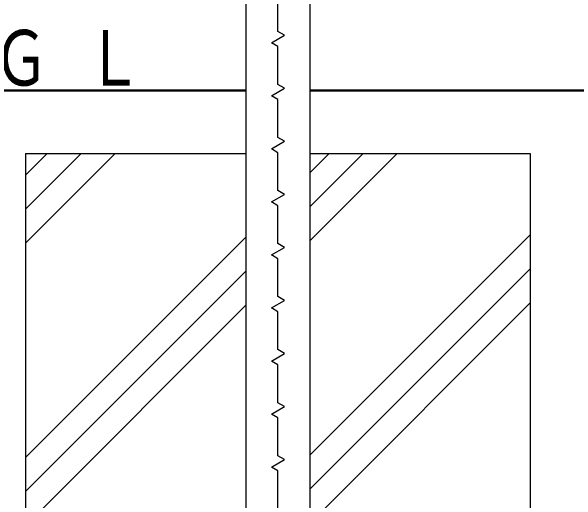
# Model space of a CAD drawing. Units: millimetres on the paper, scale 1:30. Extents: x -385 to 281, y 0 to 267.
# Drawn here: x 67.07 to 96.94, y 84.04 to 109.88 of the extents above; entities that cross this region are included whole.
import ezdxf

# ---------------------------------------------------------------- set-up
doc = ezdxf.new("R2010")
doc.units = ezdxf.units.MM
doc.layers.add('1_30', color=7, linetype='Continuous', lineweight=13)
doc.styles.add('ＭＳ ゴシック', font='')
doc.styles.get('ＭＳ ゴシック').set_extended_font_data('MS Gothic')

msp = doc.modelspace()

# ---------------------------------------------------------------- linework, layer by layer
at = {"layer": '1_30', "lineweight": 25}
for p, q in [((79.459, 168.56), (79.459, 75.693)), ((82.846, 168.56), (82.846, 75.693))]:
    msp.add_line(p, q, dxfattribs=at)
at = {"layer": '1_30', "color": 1, "lineweight": 50}
for p, q in [((79.459, 105.693), (61.153, 105.693)), ((82.846, 105.693), (281.393, 105.693))]:
    msp.add_line(p, q, dxfattribs=at)
at = {"layer": '1_30', "color": 1, "lineweight": 25}
for p, q in [((67.819, 102.36), (79.459, 102.36)), ((67.819, 102.36), (67.819, 72.36)), ((82.846, 102.36), (94.486, 102.36)), ((94.486, 102.36), (94.486, 72.36))]:
    msp.add_line(p, q, dxfattribs=at)
at = {"layer": '1_30'}
for p, q in [((67.819, 101.223), (68.956, 102.36)), ((67.819, 99.427), (70.752, 102.36)), ((67.819, 97.631), (72.549, 102.36)), ((82.846, 101.344), (83.862, 102.36)), ((82.846, 99.548), (85.658, 102.36)), ((82.846, 97.752), (87.454, 102.36)), ((82.846, 86.438), (94.486, 98.078)), ((67.819, 86.317), (79.459, 97.957)), ((82.846, 84.642), (94.486, 96.282)), ((67.819, 84.521), (79.459, 96.161)), ((82.846, 82.846), (94.486, 94.486)), ((67.819, 82.725), (79.459, 94.365))]:
    msp.add_line(p, q, dxfattribs=at)
at = {"layer": '1_30', "color": 20, "lineweight": 25}
msp.add_lwpolyline([(81.153, 83.611), (81.153, 85.611), (80.806, 85.811), (81.499, 86.211), (81.153, 86.411), (81.153, 88.411), (80.806, 88.611), (81.499, 89.011), (81.153, 89.211), (81.153, 91.211), (80.806, 91.411), (81.499, 91.811), (81.153, 92.011), (81.153, 94.011), (80.806, 94.211), (81.499, 94.611), (81.153, 94.811), (81.153, 96.811), (80.806, 97.011), (81.499, 97.411), (81.153, 97.611), (81.153, 99.611), (80.806, 99.811), (81.499, 100.211), (81.153, 100.411), (81.153, 102.411), (80.806, 102.611), (81.499, 103.011), (81.153, 103.211), (81.153, 105.211), (80.806, 105.411), (81.499, 105.811), (81.153, 106.011), (81.153, 108.011), (80.806, 108.211), (81.499, 108.611), (81.153, 108.811), (81.153, 110.811)], dxfattribs=at)

# ---------------------------------------------------------------- texts
at = {"layer": '1_30', "color": 1, "insert": (61.153, 105.693), "char_height": 2.933, "attachment_point": 7, "style": 'ＭＳ ゴシック'}
msp.add_mtext('\\T1.64;\\W0.75;▽ＧＬ', dxfattribs=at)

doc.saveas('drawing.dxf')
